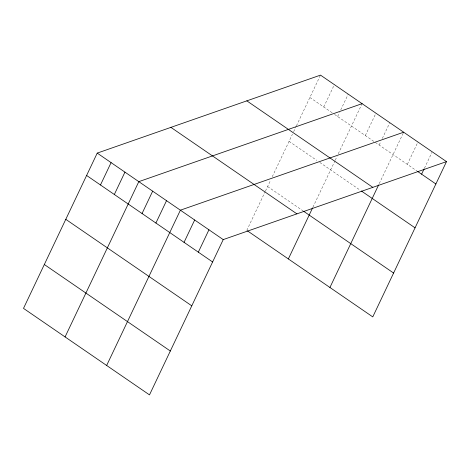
<?xml version="1.0" encoding="UTF-8"?>
<svg xmlns="http://www.w3.org/2000/svg" width="470" height="470" viewBox="0 0 470 470"><rect width="100%" height="100%" fill="white"/><g stroke="black" fill="none" stroke-linecap="round" stroke-linejoin="round"><path stroke-width="0.35" stroke-dasharray="2.35 1.76" d="M246.774 230.4L265.151 191.695M265.456 191.055L270.714 179.987M272.265 176.714L292.428 134.25M293.656 131.671L296.106 126.506M296.411 125.866L320.505 75.118M323.748 106.996L334.364 84.635M337.607 116.513L339.481 112.565M340.732 109.933L348.223 94.153M312.914 207.223L334.928 160.858M335.233 160.211L337.072 156.346M338.294 153.766L362.082 103.664M365.325 135.542L375.941 113.182M379.184 145.054L380.747 141.77M382.31 138.48L389.8 122.694M379.261 183.6L403.348 132.869M407.326 164.377L417.942 142.011M424.416 168.26L431.906 152.474M309.889 97.484L332.184 112.788M334.593 114.445L416.843 170.91M289.062 141.347L316.78 160.376M319.794 162.444L360.167 190.162M267.6 186.537L303.156 210.942"/><path stroke-width="0.7" d="M97.231 153.103L23.5 308.379L149.495 394.882L223.226 239.6L446.5 161.621L320.505 75.118L97.231 153.103L223.226 239.6M100.474 184.98L111.09 162.614M114.333 194.492L124.95 172.132M65.077 336.925L138.809 181.643L362.082 103.664M142.052 213.521L152.668 191.161M155.911 223.038L166.527 200.678M106.655 365.472L180.386 210.19L403.66 132.211M184.046 242.356L194.668 219.995M198.328 252.161L208.944 229.795M288.351 258.947L312.603 207.875M329.928 287.487L378.65 184.886M421.602 174.176L424.099 168.918M446.5 161.621L372.769 316.897L247.379 230.811M417.436 171.321L435.884 183.982M246.826 100.856L372.822 187.354M361.371 190.99L415.057 227.844M303.755 211.359L393.596 273.035M170.916 127.37L296.905 213.868M86.615 175.463L212.605 261.96M65.788 219.326L191.778 305.823M44.327 264.516L170.322 351.02"/></g></svg>
